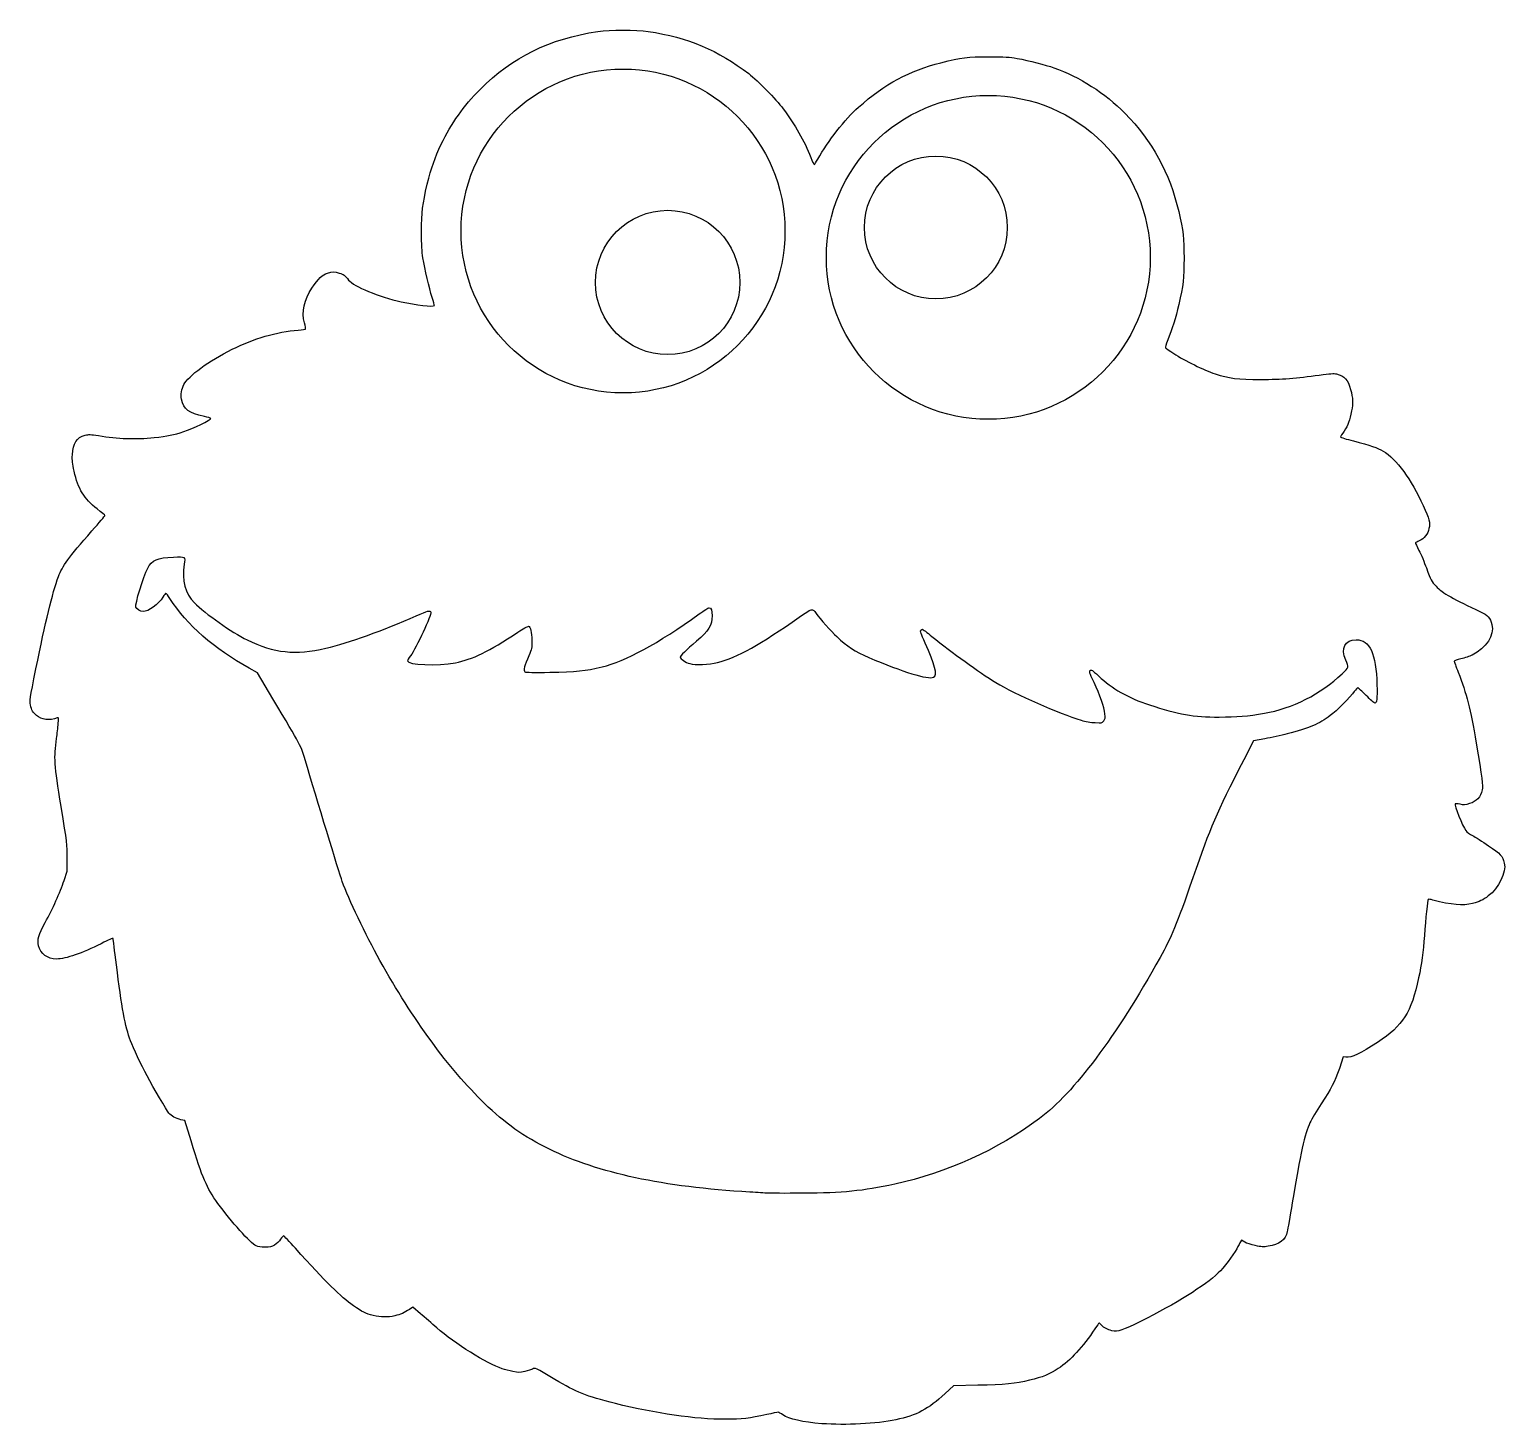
# Model space of a CAD drawing. Header units: millimetres. Extents: x -172 to 375, y -144 to 374.
import ezdxf

# ---------------------------------------------------------------- set-up
doc = ezdxf.new("R2010")
doc.units = ezdxf.units.MM
doc.layers.add('Layer_1', color=7, linetype='CONTINUOUS')

msp = doc.modelspace()

# ---------------------------------------------------------------- linework, layer by layer
at = {"layer": 'Layer_1', "color": 7}
for points in [[(-81.817647, 125.671691), (-87.545093, 135.286077), (-90.60364, 136.980398)], [(285.644477, 110.898199), (281.411141, 110.130639), (277.830305, 103.075084)], [(-159.216784, 58.34287), (-158.032323, 61.870639), (-158.029106, 66.527306)], [(315.597484, -7.079825), (314.715313, -6.991574), (313.243553, -11.224908)], [(-112.162181, -38.124467), (-114.492261, -30.592775), (-115.930556, -30.261164)], [(101.353369, -57.480932), (101.353369, -57.480848)], [(278.216301, -75.603578), (277.049171, -74.866809), (276.659422, -75.501414)], [(-27.143666, -102.152392), (-30.05181, -99.695732), (-31.235887, -100.506783)], [(179.272503, -128.657631), (170.267187, -128.8599), (167.187409, -131.707973)], [(121.532263, -142.860097), (121.532258, -142.860097)]]:
    msp.add_lwpolyline(points, dxfattribs=at)
at = {"layer": 'Layer_1'}
for centre, radius in [((47.873768, 298.983665), 60), ((183.203176, 289.223871), 60), ((163.774673, 300.287289), 26.470295), ((64.419875, 279.904242), 26.733685)]:
    msp.add_circle(centre, radius, dxfattribs=at)
at = {"layer": 'Layer_1', "color": 7}
for points in [[(-5.056334, 351.451247), (6.891236, 363.424991), (20.584692, 370.166901), (38.55893, 372.925022)], [(38.55893, 372.925022), (43.058873, 373.615533), (52.685654, 373.615533), (57.185597, 372.925022)], [(57.185597, 372.925022), (71.985937, 370.653929), (83.182389, 365.949488), (94.43893, 357.272193)], [(135.103455, 344.814825), (144.862954, 353.448743), (154.100623, 358.446424), (165.639533, 361.335203)], [(165.639533, 361.335203), (173.432761, 363.286242), (175.388024, 363.528544), (183.33893, 363.528544)], [(183.33893, 363.528544), (189.50509, 363.528544), (191.008996, 363.441244), (193.841661, 362.918882)], [(193.841661, 362.918882), (198.31573, 362.09383), (204.383253, 360.554458), (207.46893, 359.461549)], [(94.43893, 357.272193), (97.949772, 354.565804), (104.398722, 347.967857), (107.217868, 344.198006)], [(207.46893, 359.461549), (216.998502, 356.08629), (226.387922, 350.072916), (233.859558, 342.559921)], [(-19.465503, 331.110636), (-15.677635, 338.961494), (-11.171175, 345.323006), (-5.056334, 351.451247)], [(120.006034, 325.53675), (123.794585, 332.330333), (130.116899, 340.403382), (135.103455, 344.814825)], [(107.217868, 344.198006), (111.665746, 338.250187), (114.946354, 332.489617), (117.443541, 326.242306)], [(233.859558, 342.559921), (243.766151, 332.598487), (250.475166, 320.340709), (253.742481, 306.232553)], [(-24.635681, 316.29397), (-23.125998, 322.551045), (-21.899602, 326.065646), (-19.465503, 331.110636)], [(117.443541, 326.242306), (118.017468, 324.8065), (118.589786, 323.63175), (118.715375, 323.63175)], [(118.715375, 323.63175), (118.840936, 323.63175), (119.421749, 324.489), (120.006034, 325.53675)], [(-26.758805, 298.655081), (-26.767103, 306.079907), (-26.435627, 308.83386), (-24.635681, 316.29397)], [(253.742481, 306.232553), (255.39698, 299.088512), (255.712279, 296.317056), (255.712279, 288.918417)], [(-26.262769, 289.059525), (-26.619873, 291.327638), (-26.753502, 293.912667), (-26.758805, 298.655081)], [(-22.825674, 274.38397), (-23.954707, 277.830733), (-25.602758, 284.867501), (-26.262769, 289.059525)], [(255.712279, 288.918417), (255.712279, 281.540702), (255.395343, 278.739234), (253.764663, 271.702862)], [(-67.378961, 277.812908), (-65.001498, 281.349367), (-63.455722, 282.846745), (-61.6195, 283.392046)], [(-61.6195, 283.392046), (-59.748375, 283.947708), (-58.994796, 283.95101), (-57.236182, 283.411237)], [(-57.236182, 283.411237), (-55.665235, 282.929069), (-55.11653, 282.515963), (-53.775026, 280.80542)], [(-53.775026, 280.80542), (-51.915252, 278.434031), (-42.66942, 274.609479), (-34.254403, 272.730684)], [(-70.147188, 264.929528), (-71.226655, 269.044117), (-70.264915, 273.520073), (-67.378961, 277.812908)], [(-22.026689, 271.350081), (-21.95768, 271.466498), (-22.317223, 272.831748), (-22.825674, 274.38397)], [(-34.254403, 272.730684), (-29.00691, 271.559092), (-22.348439, 270.8073), (-22.026689, 271.350081)], [(253.764663, 271.702862), (252.670742, 266.982633), (251.224014, 262.366699), (249.671933, 258.644453)], [(-72.418821, 262.262523), (-70.97964, 262.372948), (-69.754821, 262.541945), (-69.697002, 262.638078)], [(-69.697002, 262.638078), (-69.639183, 262.734209), (-69.841768, 263.765362), (-70.147188, 264.929528)], [(-96.982602, 255.151962), (-89.036852, 259.128134), (-80.297141, 261.658048), (-72.418821, 262.262523)], [(249.671933, 258.644453), (248.925681, 256.854767), (248.67281, 255.933613), (248.863874, 255.701093)], [(-114.814073, 242.0981), (-113.159577, 245.297544), (-105.565403, 250.857), (-96.982602, 255.151962)], [(248.863874, 255.701093), (249.016867, 255.514956), (250.370066, 254.565092), (251.871037, 253.590285)], [(251.871037, 253.590285), (255.918837, 250.961416), (263.133809, 247.427751), (267.243416, 246.061375)], [(305.82585, 245.605324), (309.947, 246.186597), (311.105804, 246.26048), (312.221682, 246.01311)], [(-115.670361, 236.675627), (-116.011432, 238.342527), (-115.684049, 240.415779), (-114.814073, 242.0981)], [(267.243416, 246.061375), (272.304789, 244.378555), (275.545999, 243.98418), (284.233366, 243.994123)], [(284.233366, 243.994123), (291.786762, 244.002759), (297.471253, 244.426936), (305.82585, 245.605324)], [(312.221682, 246.01311), (315.070321, 245.381618), (316.511376, 243.795797), (317.421091, 240.291438)], [(-107.208848, 230.261946), (-113.060412, 231.485249), (-114.892478, 232.873921), (-115.670361, 236.675627)], [(317.421091, 240.291438), (318.276139, 236.997574), (318.366535, 235.140095), (317.80909, 232.31767)], [(-104.809959, 229.50918), (-104.88757, 229.663601), (-105.96707, 230.002347), (-107.208848, 230.261946)], [(317.80909, 232.31767), (317.106526, 228.760377), (316.471893, 227.074666), (315.003857, 224.866393)], [(-125.811475, 222.462334), (-120.859457, 222.982368), (-118.542791, 223.442907), (-114.828848, 224.645602)], [(-114.828848, 224.645602), (-111.596709, 225.692271), (-104.598922, 229.089287), (-104.809959, 229.50918)], [(315.003857, 224.866393), (314.300814, 223.80887), (313.725588, 222.821961), (313.725588, 222.673267)], [(-156.121958, 216.105084), (-155.950401, 220.419706), (-154.604045, 222.443891), (-151.322007, 223.321596)], [(-151.322007, 223.321596), (-149.972336, 223.682536), (-149.489868, 223.666678), (-146.437737, 223.161051)], [(-146.437737, 223.161051), (-139.227484, 221.966577), (-132.653044, 221.743867), (-125.811475, 222.462334)], [(313.725588, 222.673267), (313.725588, 222.524573), (315.852838, 221.855884), (318.45281, 221.187296)], [(318.45281, 221.187296), (324.649028, 219.593923), (327.516264, 218.623937), (329.435629, 217.47183)], [(-155.471185, 210.037306), (-156.080717, 212.762876), (-156.207754, 213.947342), (-156.121958, 216.105084)], [(329.435629, 217.47183), (334.395967, 214.494357), (339.899018, 207.032918), (344.338261, 197.265802)], [(-146.931626, 196.003608), (-151.755258, 199.733867), (-153.987274, 203.401906), (-155.471185, 210.037306)], [(344.338261, 197.265802), (346.587346, 192.317428), (346.930924, 190.932713), (346.460092, 188.714133)], [(-148.866516, 187.873782), (-146.211298, 190.895623), (-144.038848, 193.457702), (-144.038848, 193.567288)], [(-144.038848, 193.567288), (-144.038848, 193.676875), (-145.340598, 194.773221), (-146.931626, 196.003608)], [(-161.261733, 170.992446), (-159.846995, 174.885396), (-157.650126, 177.877361), (-148.866516, 187.873782)], [(346.460092, 188.714133), (346.027812, 186.677135), (344.770682, 185.096549), (342.864271, 184.193119)], [(341.43648, 183.492359), (341.388107, 183.456147), (341.97448, 182.174945), (342.739585, 180.645247)], [(342.864271, 184.193119), (342.127388, 183.843914), (341.484881, 183.528573), (341.43648, 183.492359)], [(342.739585, 180.645247), (343.504689, 179.115546), (344.736448, 176.212973), (345.47683, 174.195084)], [(-128.207341, 174.106212), (-126.729425, 177.036469), (-124.633417, 177.933659), (-118.63429, 178.203926)], [(-118.63429, 178.203926), (-114.25529, 178.401205), (-114.217058, 178.375117), (-114.663988, 175.494593)], [(-114.663988, 175.494593), (-115.592922, 169.50746), (-114.315409, 164.685648), (-110.877742, 161.203878)], [(-169.611226, 136.819523), (-166.096053, 154.365978), (-163.617631, 164.509703), (-161.261733, 170.992446)], [(-132.603858, 159.6449), (-132.947794, 160.728546), (-129.902574, 170.745084), (-128.207341, 174.106212)], [(345.47683, 174.195084), (347.194801, 169.512831), (347.376609, 169.168206), (349.077365, 167.369892)], [(-121.446694, 164.740639), (-121.557542, 164.740639), (-122.054104, 164.114284), (-122.55016, 163.348736)], [(-120.012559, 162.839365), (-120.690485, 163.885066), (-121.335845, 164.740639), (-121.446694, 164.740639)], [(349.077365, 167.369892), (351.38408, 164.930905), (355.841074, 162.374285), (365.597242, 157.893835)], [(-129.927742, 157.971119), (-130.864853, 157.968861), (-132.370861, 158.910795), (-132.603858, 159.6449)], [(-122.55016, 163.348736), (-124.272376, 160.690906), (-127.997277, 157.975775), (-129.927742, 157.971119)], [(-90.60364, 136.980398), (-103.588718, 144.173653), (-113.642933, 153.014221), (-120.012559, 162.839365)], [(-110.877742, 161.203878), (-106.996481, 157.272825), (-96.987368, 150.230009), (-91.404409, 147.501651)], [(76.111662, 157.108106), (77.85597, 158.356775), (79.513718, 159.378417), (79.795542, 159.378417)], [(79.795542, 159.378417), (80.570234, 159.378417), (80.892548, 158.490004), (80.8895, 156.363081)], [(113.146194, 155.92479), (117.852221, 159.246461), (118.041507, 159.289063), (119.412289, 157.335055)], [(-62.194409, 144.438083), (-53.684729, 146.431236), (-40.935159, 150.992906), (-28.717234, 156.415891)], [(-23.339477, 157.799288), (-22.977084, 156.854907), (-28.738805, 144.451839), (-30.861607, 141.606641)], [(-28.717234, 156.415891), (-24.380397, 158.340816), (-23.622131, 158.535874), (-23.339477, 157.799288)], [(40.141226, 137.493986), (48.794125, 139.579222), (60.674877, 146.05761), (76.111662, 157.108106)], [(80.8895, 156.363081), (80.884618, 152.96216), (79.58013, 150.849334), (75.144633, 147.058421)], [(82.891828, 139.143651), (90.234657, 141.058151), (98.868179, 145.846892), (113.146194, 155.92479)], [(119.412289, 157.335055), (120.822356, 155.325), (124.992161, 150.595543), (127.027548, 148.697703)], [(365.597242, 157.893835), (368.211072, 156.693454), (369.078058, 155.704177), (369.750594, 153.154779)], [(-14.239755, 139.040456), (-7.824663, 140.284024), (-1.958875, 143.144207), (8.926177, 150.336263)], [(8.926177, 150.336263), (10.835529, 151.597824), (12.600744, 152.590919), (12.84888, 152.543136)], [(12.84888, 152.543136), (13.610868, 152.396409), (14.088157, 150.402974), (14.117934, 147.242862)], [(127.027548, 148.697703), (130.905479, 145.081827), (133.78598, 143.21787), (138.888924, 141.022269)], [(159.868308, 146.296683), (158.210337, 149.879068), (157.926309, 150.69762), (158.218973, 151.050231)], [(158.218973, 151.050231), (158.413396, 151.284512), (158.66257, 151.476195), (158.772665, 151.476195)], [(158.772665, 151.476195), (158.88276, 151.476195), (160.48646, 150.251102), (162.336426, 148.753766)], [(162.336426, 148.753766), (169.840489, 142.680138), (179.573713, 135.68221), (186.020035, 131.725908)], [(369.750594, 153.154779), (370.783725, 149.238311), (367.658678, 144.401016), (362.469374, 141.884119)], [(-91.404409, 147.501651), (-81.40577, 142.615382), (-73.511356, 141.78741), (-62.194409, 144.438083)], [(14.117934, 147.242862), (14.145225, 144.346875), (14.118781, 144.21821), (12.954233, 141.581456)], [(75.144633, 147.058421), (71.196262, 143.683842), (69.038924, 141.555689), (69.038924, 141.03531)], [(162.888481, 133.649704), (164.46314, 134.367164), (163.475645, 138.502281), (159.868308, 146.296683)], [(315.59325, 140.046195), (313.711703, 144.438535), (315.321752, 147.525084), (319.494493, 147.525084)], [(319.494493, 147.525084), (324.514972, 147.525084), (326.863202, 142.441198), (327.185528, 130.873973)], [(-171.674505, 123.413967), (-171.991147, 124.762182), (-171.873153, 125.528819), (-169.611226, 136.819523)], [(-30.861607, 141.606641), (-31.485871, 140.769937), (-31.996631, 139.914657), (-31.996631, 139.706015)], [(-31.996631, 139.706015), (-31.996631, 138.194826), (-20.77233, 137.77412), (-14.239755, 139.040456)], [(12.954233, 141.581456), (11.431489, 138.133645), (10.909956, 136.025911), (11.482837, 135.634892)], [(20.778923, 135.487668), (30.324549, 135.627196), (33.956425, 136.003531), (40.141226, 137.493986)], [(69.038924, 141.03531), (69.038924, 140.491468), (71.043902, 139.162218), (72.564069, 138.698228)], [(72.564069, 138.698228), (74.508292, 138.104805), (79.779388, 138.332141), (82.891828, 139.143651)], [(138.888924, 141.022269), (151.50375, 135.594594), (160.853349, 132.722432), (162.888481, 133.649704)], [(314.240982, 134.951754), (316.845611, 137.445926), (316.792638, 137.24633), (315.59325, 140.046195)], [(358.306596, 140.467033), (356.915156, 140.123219), (355.776699, 139.741598), (355.776699, 139.618984)], [(355.776699, 139.618984), (355.776699, 139.496372), (356.461483, 137.637335), (357.298442, 135.48779)], [(362.469374, 141.884119), (361.571314, 141.448537), (359.698064, 140.810851), (358.306596, 140.467033)], [(11.482837, 135.634892), (11.73761, 135.460998), (15.201439, 135.40614), (20.778923, 135.487668)], [(186.020035, 131.725908), (193.09323, 127.384879), (209.34971, 120.192694), (217.628924, 117.741532)], [(222.369637, 131.777532), (220.643001, 135.380985), (220.529548, 135.729987), (220.948563, 136.149008)], [(220.948563, 136.149008), (221.367579, 136.568032), (221.613479, 136.40714), (224.028483, 134.133747)], [(226.418933, 120.083243), (226.196231, 122.517045), (224.605204, 127.111914), (222.369637, 131.777532)], [(224.028483, 134.133747), (229.097053, 129.36241), (234.859861, 126.091271), (242.942621, 123.397514)], [(285.491992, 120.32303), (295.792511, 122.065668), (306.444537, 127.485869), (314.240982, 134.951754)], [(357.298442, 135.48779), (360.4295, 127.446384), (361.769152, 122.158042), (363.936365, 109.283973)], [(318.787836, 128.408169), (317.281983, 126.311297), (312.147402, 121.132836), (309.888326, 119.432613)], [(320.058175, 129.745084), (319.887544, 129.745084), (319.315902, 129.143473), (318.787836, 128.408169)], [(323.180033, 126.922862), (321.633624, 128.475084), (320.228807, 129.745084), (320.058175, 129.745084)], [(326.356726, 124.100639), (326.155953, 124.100639), (324.726441, 125.370639), (323.180033, 126.922862)], [(327.185528, 130.873973), (327.331917, 125.620067), (327.145989, 124.100639), (326.356726, 124.100639)], [(-169.448833, 119.517994), (-170.758375, 120.638913), (-171.207334, 121.424803), (-171.674505, 123.413967)], [(-69.847395, 103.07466), (-71.241395, 107.876164), (-71.440796, 108.252592), (-81.817647, 125.671691)], [(242.942621, 123.397514), (253.428079, 119.903013), (259.223315, 118.894732), (268.711141, 118.914185)], [(-161.703772, 118.623533), (-164.525432, 117.525903), (-167.52642, 117.87248), (-169.448833, 119.517994)], [(-161.987284, 110.977306), (-161.752263, 112.68475), (-161.471187, 115.15078), (-161.362669, 116.457362)], [(-161.362669, 116.457362), (-161.174794, 118.719418), (-161.191098, 118.822962), (-161.703772, 118.623533)], [(217.628924, 117.741532), (219.161617, 117.287755), (221.184868, 116.930349), (222.73074, 116.840292)], [(222.73074, 116.840292), (225.289734, 116.691217), (225.29329, 116.691953), (225.936643, 117.503066)], [(225.936643, 117.503066), (226.503233, 118.217401), (226.561258, 118.527786), (226.418933, 120.083243)], [(268.711141, 118.914185), (275.151763, 118.927393), (279.302179, 119.275844), (285.491992, 120.32303)], [(309.888326, 119.432613), (305.827571, 116.376395), (301.832518, 114.686666), (293.970033, 112.699849)], [(-160.265302, 85.718417), (-162.842318, 101.638262), (-162.984894, 103.729614), (-161.987284, 110.977306)], [(293.970033, 112.699849), (291.71931, 112.131115), (287.97281, 111.320375), (285.644477, 110.898199)], [(363.936365, 109.283973), (366.093671, 96.46877), (366.505885, 93.315331), (366.199787, 91.968228)], [(-56.120767, 57.981992), (-57.471852, 61.74443), (-65.605674, 88.464468), (-69.847395, 103.07466)], [(277.830305, 103.075084), (267.234187, 82.19682), (265.751138, 78.756475), (258.973069, 59.330639)], [(366.199787, 91.968228), (365.568343, 89.189073), (364.16711, 87.675628), (361.445443, 86.833054)], [(-158.029106, 66.527306), (-158.025521, 71.707834), (-158.097962, 72.3294), (-160.265302, 85.718417)], [(356.162412, 86.762639), (355.75017, 86.350397), (358.890655, 78.455936), (360.095038, 76.876875)], [(357.979613, 86.598386), (357.068967, 86.777541), (356.251228, 86.851455), (356.162412, 86.762639)], [(361.445443, 86.833054), (359.862459, 86.342975), (359.427554, 86.313539), (357.979613, 86.598386)], [(360.095038, 76.876875), (360.484984, 76.365657), (361.60964, 75.518116), (362.594257, 74.993465)], [(362.594257, 74.993465), (363.578874, 74.468842), (366.254171, 72.790777), (368.539324, 71.264434)], [(368.539324, 71.264434), (373.009894, 68.27841), (373.719062, 67.490728), (374.364645, 64.794179)], [(374.364645, 64.794179), (375.157436, 61.482697), (372.239625, 55.49982), (368.43922, 52.644239)], [(-166.174045, 42.819547), (-163.3982, 47.889867), (-160.720196, 53.865132), (-159.216784, 58.34287)], [(-42.162922, 28.709537), (-47.428136, 38.162796), (-53.809765, 51.546366), (-56.120767, 57.981992)], [(258.973069, 59.330639), (252.881613, 41.872579), (250.99888, 37.296402), (246.839545, 29.838426)], [(346.139488, 51.349432), (345.922036, 51.121763), (345.212698, 44.243076), (344.765291, 38.02287)], [(347.88015, 51.13895), (347.02956, 51.366506), (346.246252, 51.46122), (346.139488, 51.349432)], [(362.623156, 49.858818), (358.965867, 48.923449), (354.81435, 49.283932), (347.88015, 51.13895)], [(368.43922, 52.644239), (366.385376, 51.10102), (365.130729, 50.50014), (362.623156, 49.858818)], [(-168.614039, 34.200283), (-169.156098, 36.622455), (-168.716376, 38.175778), (-166.174045, 42.819547)], [(-161.973113, 29.273981), (-165.277814, 29.273981), (-167.956224, 31.260854), (-168.614039, 34.200283)], [(-145.510555, 34.962085), (-152.345571, 31.463433), (-158.682188, 29.273981), (-161.973113, 29.273981)], [(-141.067618, 36.820406), (-141.154446, 37.055751), (-142.608876, 36.447421), (-145.510555, 34.962085)], [(-139.800576, 27.157173), (-140.426451, 32.279507), (-140.996619, 36.627958), (-141.067618, 36.820406)], [(344.765291, 38.02287), (344.324009, 31.888036), (343.711078, 27.3825), (342.624128, 22.283478)], [(-3.454297, -24.219378), (-16.772744, -11.222142), (-29.982126, 6.839939), (-42.162922, 28.709537)], [(246.839545, 29.838426), (230.39519, 0.352666), (215.037701, -20.155096), (202.178048, -29.800774)], [(-134.619258, -0.99963), (-136.511535, 4.027679), (-137.88933, 11.515035), (-139.800576, 27.157173)], [(342.624128, 22.283478), (339.88406, 9.429272), (336.861997, 4.684975), (327.413366, -1.59574)], [(-128.437372, -14.047271), (-130.677443, -9.88963), (-133.574979, -3.774015), (-134.619258, -0.99963)], [(327.413366, -1.59574), (321.061786, -5.817784), (317.855826, -7.305744), (315.597484, -7.079825)], [(-120.341878, -27.805802), (-121.194548, -26.730197), (-126.050514, -18.477342), (-128.437372, -14.047271)], [(313.243553, -11.224908), (311.388252, -16.56142), (310.402873, -18.49563), (306.573597, -24.317253)], [(20.627646, -41.188469), (11.142604, -36.538661), (4.043597, -31.536441), (-3.454297, -24.219378)], [(306.573597, -24.317253), (304.877752, -26.895466), (302.985255, -30.069365), (302.368035, -31.370382)], [(-115.930556, -30.261164), (-117.699152, -29.853437), (-119.523705, -28.837889), (-120.341878, -27.805802)], [(202.178048, -29.800774), (186.758724, -41.366354), (167.764124, -49.972326), (148.524217, -54.109929)], [(302.368035, -31.370382), (300.474521, -35.361738), (298.840116, -42.754012), (295.808823, -61.03713)], [(-102.196677, -61.266266), (-106.427039, -55.36912), (-107.848166, -52.068983), (-112.162181, -38.124467)], [(94.862258, -57.078314), (62.659641, -55.175459), (38.696313, -50.046155), (20.627646, -41.188469)], [(148.524217, -54.109929), (136.453488, -56.705781), (129.512204, -57.39731), (114.476702, -57.501817)], [(101.353369, -57.480848), (100.577258, -57.424544), (97.656258, -57.243414), (94.862258, -57.078314)], [(114.476702, -57.501817), (108.03498, -57.546606), (102.12948, -57.537179), (101.353369, -57.480932)], [(-88.017742, -76.993325), (-90.145551, -75.99725), (-97.40742, -67.942515), (-102.196677, -61.266266)], [(295.808823, -61.03713), (294.972401, -66.081852), (294.145744, -70.860975), (293.971754, -71.657434)], [(-78.986631, -74.522921), (-79.479741, -75.289917), (-80.410809, -76.194778), (-81.216271, -76.689852)], [(-77.857742, -73.279535), (-78.012965, -73.239092), (-78.520965, -73.798626), (-78.986631, -74.522921)], [(-73.521522, -77.849051), (-75.751222, -75.376248), (-77.70252, -73.319977), (-77.857742, -73.279535)], [(276.659422, -75.501414), (276.445074, -75.850438), (275.802623, -76.990418), (275.231801, -78.034669)], [(282.090619, -76.903184), (280.451106, -76.562316), (278.923098, -76.049772), (278.216301, -75.603578)], [(293.971754, -71.657434), (293.299755, -74.733911), (290.977405, -76.541092), (286.914477, -77.149225)], [(-84.744049, -77.530789), (-86.234524, -77.52458), (-87.233249, -77.360553), (-88.017742, -76.993325)], [(-81.216271, -76.689852), (-82.440947, -77.442538), (-82.844744, -77.538804), (-84.744049, -77.530789)], [(-52.004378, -99.194082), (-56.898498, -95.691592), (-61.964463, -90.666145), (-73.521522, -77.849051)], [(275.231801, -78.034669), (273.792101, -80.668451), (270.394427, -85.140291), (268.399991, -87.026354)], [(286.914477, -77.149225), (285.077634, -77.424138), (284.439896, -77.391626), (282.090619, -76.903184)], [(268.399991, -87.026354), (263.367404, -91.785467), (252.615003, -98.501791), (239.6093, -105.010033)], [(-44.627882, -102.808023), (-47.43787, -102.134358), (-48.889824, -101.422989), (-52.004378, -99.194082)], [(-36.709011, -102.912417), (-39.399805, -103.519364), (-41.792299, -103.487811), (-44.627882, -102.808023)], [(-31.235887, -100.506783), (-33.12959, -101.803876), (-34.537142, -102.422535), (-36.709011, -102.912417)], [(-21.131077, -107.330888), (-22.838521, -105.833896), (-25.544186, -103.503559), (-27.143666, -102.152392)], [(3.140034, -122.51625), (-2.625241, -120.599424), (-14.399419, -113.23286), (-21.131077, -107.330888)], [(222.706023, -107.674352), (218.171728, -114.517733), (213.653548, -119.437177), (209.120466, -122.466409)], [(224.253363, -105.628241), (224.147981, -105.628241), (223.451682, -106.548991), (222.706023, -107.674352)], [(225.124357, -106.351407), (224.750695, -105.953672), (224.358745, -105.628241), (224.253363, -105.628241)], [(229.01098, -108.421536), (227.336669, -108.071072), (226.14222, -107.434858), (225.124357, -106.351407)], [(239.6093, -105.010033), (233.006344, -108.314235), (231.229981, -108.886045), (229.01098, -108.421536)], [(7.080892, -123.540942), (5.844753, -123.286998), (4.071368, -122.825876), (3.140034, -122.51625)], [(11.455337, -123.531911), (9.479414, -123.969101), (9.16886, -123.969722), (7.080892, -123.540942)], [(14.397487, -122.642854), (13.949112, -122.873007), (12.625142, -123.273057), (11.455337, -123.531911)], [(22.597786, -126.446984), (15.212626, -122.010451), (15.431622, -122.112023), (14.397487, -122.642854)], [(209.120466, -122.466409), (206.085194, -124.49474), (203.204157, -125.666753), (198.475721, -126.79677)], [(45.050035, -135.392384), (33.911396, -132.609194), (30.776187, -131.360078), (22.597786, -126.446984)], [(198.475721, -126.79677), (193.289465, -128.036206), (189.170911, -128.435296), (179.272503, -128.657631)], [(85.831147, -141.246068), (74.646496, -141.236473), (60.058467, -139.142525), (45.050035, -135.392384)], [(167.187409, -131.707973), (160.888632, -137.532814), (156.684198, -139.766152), (148.907819, -141.417829)], [(101.152793, -139.485397), (94.610786, -140.945643), (91.950879, -141.251318), (85.831147, -141.246068)], [(105.314922, -138.648241), (105.088552, -138.648241), (103.215584, -139.024951), (101.152793, -139.485397)], [(107.104155, -139.637966), (106.346444, -139.093616), (105.541293, -138.648241), (105.314922, -138.648241)], [(121.532258, -142.860097), (114.509073, -142.330733), (109.202815, -141.14571), (107.104155, -139.637966)], [(148.907819, -141.417829), (141.83454, -142.920182), (130.353966, -143.525013), (121.532263, -142.860097)]]:
    msp.add_open_spline(points, degree=3, dxfattribs=at)

doc.saveas('drawing.dxf')
